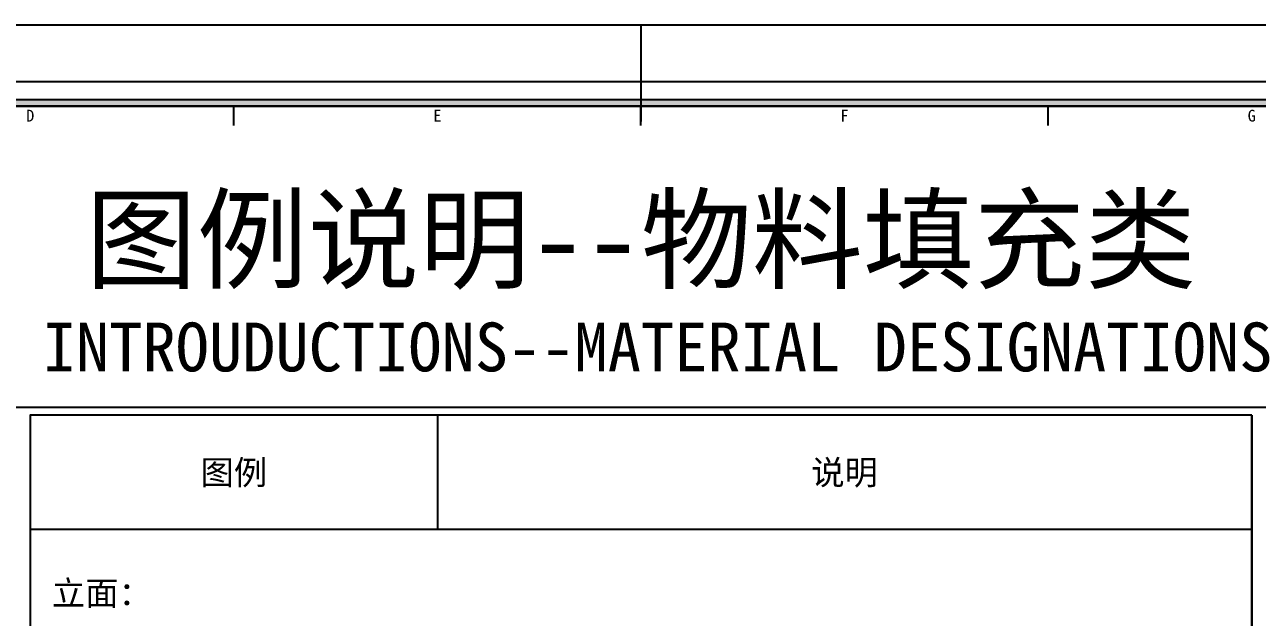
# Paper-space layout '布局1' of a CAD drawing. Header units: millimetres. Extents: x -13 to 1345, y 296 to 754.
# Drawn here: x 931.5 to 1082.9, y 662.3 to 735.1 of the extents above; entities that cross this region are included whole.
import ezdxf
from ezdxf.enums import TextEntityAlignment as Align

# ---------------------------------------------------------------- set-up
doc = ezdxf.new("R2010")
doc.units = ezdxf.units.MM
doc.layers.add('W-图框', color=251, linetype='Continuous')
doc.layers.add('W-文字', color=35, linetype='Continuous')
doc.styles.add('A2图框$0$ZZ', font='SIMHEI.TTF')
doc.styles.add('WORD-2', font='SIMHEI.TTF', dxfattribs={"height": 2.5})
doc.styles.add('WORD-3', font='SimSun.ttf')

# ---------------------------------------------------------------- blocks, each defined once
blk = doc.blocks.new('A2 图框')
at = {"layer": 'W-图框', "ltscale": 0.5}
h = blk.add_hatch(color=161, dxfattribs=at)
h.paths.add_polyline_path([(-562, 403), (-3, 403), (-3, 3), (-562, 3)], flags=16)
h.paths.add_polyline_path([(-562.8, 403.8), (-2.2, 403.8), (-2.2, 2.2), (-562.8, 2.2)])
at = {"layer": 'W-图框', "color": 7}
for p, q in [((-311.9, 413), (-311.9, 401.1)), ((-361.9, 400.6), (-361.9, 403)), ((-311.9, 400.6), (-311.9, 403)), ((-261.9, 400.6), (-261.9, 403))]:
    blk.add_line(p, q, dxfattribs=at)
at = {"layer": 'W-图框', "color": 251, "ltscale": 0.01}
for points in [[(-587, 413), (7, 413), (7, -7), (-587, -7)], [(-580, 406), (0, 406), (0, 0), (-580, 0)]]:
    blk.add_lwpolyline(points, close=True, dxfattribs=at)
at = {"layer": 'W-图框', "color": 161, "ltscale": 0.5}
for points in [[(-562.8, 403.8), (-2.2, 403.8), (-2.2, 2.2), (-562.8, 2.2)], [(-562, 403), (-3, 403), (-3, 3), (-562, 3)]]:
    blk.add_lwpolyline(points, close=True, dxfattribs=at)
at = {"layer": 'W-图框', "color": 161, "linetype": 'ByBlock'}
blk.add_lwpolyline([(-562, 403), (-562, 3), (-61, 3), (-61, 403)], close=True, dxfattribs=at)
at = {"layer": 'W-图框', "lineweight": 0, "ltscale": 150, "style": 'A2图框$0$ZZ'}
for s, p in [('D', (-386.9, 401.82)), ('E', (-336.9, 401.82)), ('F', (-286.9, 401.82)), ('G', (-236.9, 401.82))]:
    blk.add_text(s, height=1.45, dxfattribs=at).set_placement(p, align=Align.MIDDLE)
at = {"layer": 'W-图框', "color": 35, "lineweight": 0, "style": 'WORD-3', "width": 0.65}
blk.add_attdef('建设单位', text='', height=3, dxfattribs=at).set_placement((-32, 300.49), align=Align.MIDDLE)
at = {"layer": 'W-图框', "color": 35, "ltscale": 1000, "style": 'WORD-2'}
for tag, height, width, p in [('项目名称英文翻译', 3.5, 0.8, (-21.14, 246.28)), ('项目名称', 7, 0.7, (-41.38, 246.28)), ('项目名称', 7, 0.7, (-30.73, 246.28))]:
    blk.add_attdef(tag, text='', height=height, rotation=90, dxfattribs=dict(at, width=width)).set_placement(p, align=Align.MIDDLE)
at = {"layer": 'W-图框', "color": 35, "lineweight": 0, "style": 'WORD-2'}
for tag, p in [('2013.01.01', (-41.46, 176)), ('2013.03.01', (-13.42, 176)), ('2013.05.01', (-41.46, 169)), ('2013.06.01', (-13.42, 169)), ('2013.08.01', (-41.46, 162)), ('2013.09.01', (-13.42, 162)), ('2013.09.01', (-32, 113))]:
    blk.add_attdef(tag, text='', height=1.8, dxfattribs=at).set_placement(p, align=Align.MIDDLE)
at = {"layer": 'W-图框', "color": 35, "ltscale": 1000, "style": 'WORD-2', "width": 0.78}
blk.add_attdef('FS2011000', text='', height=3.5, dxfattribs=at).set_placement((-32, 11.45), align=Align.MIDDLE)

psp = doc.layouts.new('布局1')

# ---------------------------------------------------------------- linework, layer by layer
at = {"layer": 'W-图框', "color": 146, "linetype": 'ByBlock'}
for p, q in [((982.22, 687.16), (982.22, 673.16)), ((932.22, 673.16), (1082.22, 673.16))]:
    psp.add_line(p, q, dxfattribs=at)
at = {"layer": 'W-图框', "color": 146}
psp.add_line((1082.22, 687.16), (1082.22, 339.16), dxfattribs=at)
at = {"layer": 'W-图框', "color": 44, "ltscale": 20}
psp.add_lwpolyline([(780.22, 688.16), (1234.22, 688.16), (1234.22, 338.16), (780.22, 338.16)], close=True, dxfattribs=at)
at = {"layer": 'W-图框', "color": 146}
psp.add_lwpolyline([(1082.22, 687.16), (932.22, 687.16), (932.22, 339.16), (1082.22, 339.16)], close=True, dxfattribs=at)

# ---------------------------------------------------------------- block references
at = {"layer": 'W-图框'}
psp.add_blockref('A2 图框', (1319.12, 322.14), dxfattribs=at)

# ---------------------------------------------------------------- texts
at = {"layer": 'W-文字', "color": 2, "lineweight": 0, "ltscale": 1000, "style": 'WORD-2'}
for s, height, p in [('图例说明--物料填充类', 10, (1007.22, 703.75)), (' INTROUDUCTIONS--MATERIAL DESIGNATIONS', 6, (1007.22, 692.54))]:
    psp.add_text(s, height=height, dxfattribs=at).set_placement(p, align=Align.CENTER)
at = {"layer": 'W-文字', "color": 2, "ltscale": 1000, "style": 'WORD-2'}
for s, p in [('图例', (957.22, 680.16)), ('说明', (1032.22, 680.16))]:
    psp.add_text(s, height=3, dxfattribs=at).set_placement(p, align=Align.MIDDLE)
psp.add_text('立面：', height=3, dxfattribs=at).set_placement((934.88, 663.79))

doc.saveas('drawing.dxf')
